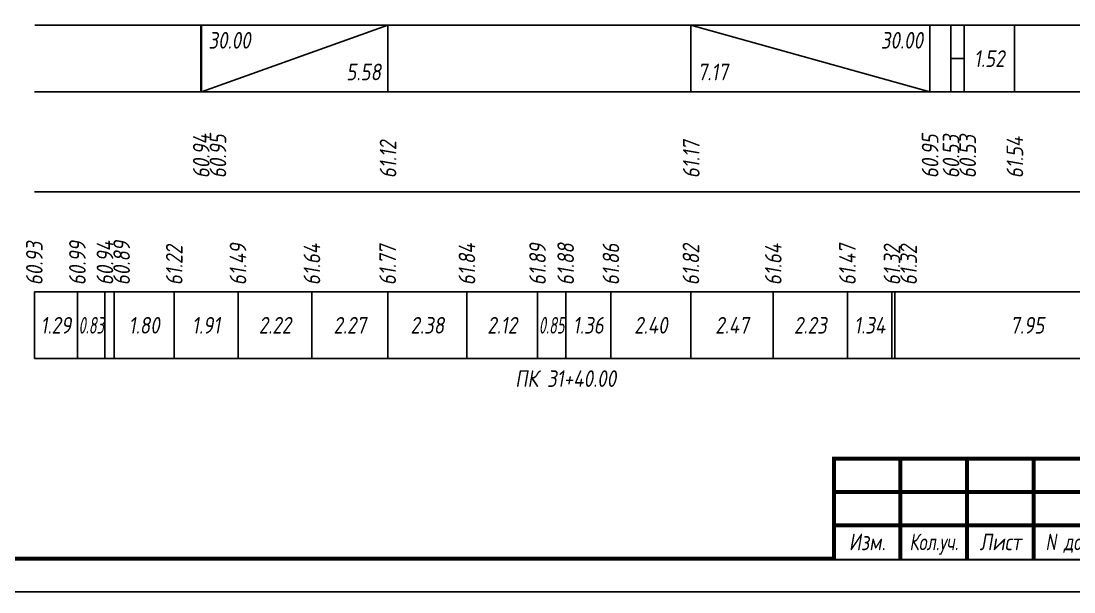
# Model space of a CAD drawing. Extents: x -717 to 1451, y -133302 to 233.
# Drawn here: x 78 to 236, y -49184.4 to -49098.8 of the extents above; entities that cross this region are included whole.
import ezdxf
from ezdxf.enums import TextEntityAlignment as Align

# ---------------------------------------------------------------- set-up
doc = ezdxf.new("R2010")
doc.units = 0
for name, color, linetype in [('Зарамочное оформление', 7, 'Continuous'), ('Код_510', 7, 'Continuous'), ('Код_516', 1, 'Continuous'), ('Подписи поперечников', 7, 'Continuous'), ('Таблица', 7, 'Continuous')]:
    doc.layers.add(name, color=color, linetype=linetype)
doc.styles.add('М', font='romand.shx', dxfattribs={"width": 0.8, "oblique": 10, "height": 2.5})

# ---------------------------------------------------------------- blocks, each defined once
blk = doc.blocks.new('Штамп')
at = {"linetype": 'Continuous'}
blk.add_wipeout([(199.95, -411.25), (384.95, -411.25), (384.95, -426.25), (199.95, -426.25)], dxfattribs=at).dxf.layer = 'Зарамочное оформление'
at = {"layer": 'Зарамочное оформление', "linetype": 'Continuous', "lineweight": -3, "const_width": 0.6, "flags": 128}
for points in [[(199.95, -426.25), (199.95, -411.25), (384.95, -411.25)], [(209.95, -411.25), (209.95, -426.25)], [(219.95, -411.25), (219.95, -426.25)], [(229.95, -411.25), (229.95, -426.25)], [(199.95, -416.25), (264.95, -416.25)], [(199.95, -421.25), (264.95, -421.25)]]:
    blk.add_lwpolyline(points, dxfattribs=at)
at = {"layer": 'Зарамочное оформление', "linetype": 'Continuous', "style": 'М', "oblique": 10}
for s, width, p in [('Изм.', 0.8, (204.95, -423.75)), ('Кол.уч.', 0.7, (214.95, -423.75)), ('Лист', 0.8, (224.95, -423.75)), ('N док.', 0.7, (235.28, -423.75))]:
    blk.add_text(s, height=2.5, dxfattribs=dict(at, width=width)).set_placement(p, align=Align.MIDDLE_CENTER)
blk = doc.blocks.new('шифр')
blk.add_blockref('Штамп', (0, -48813))

msp = doc.modelspace()

# ---------------------------------------------------------------- linework, layer by layer
at = {"flags": 128}
msp.add_lwpolyline([(-30.054, -49184.421), (389.946, -49184.421), (389.946, -48887.421), (-30.054, -48887.421)], close=True, dxfattribs=at)
at = {"const_width": 0.6, "flags": 128}
msp.add_lwpolyline([(-10.054, -49179.421), (384.946, -49179.421), (384.946, -48892.421), (-10.054, -48892.421)], close=True, dxfattribs=at)
at = {"layer": 'Код_510'}
for p, q in [((79.946, -49149.421), (79.946, -49139.421)), ((86.411, -49149.421), (86.411, -49139.421)), ((90.548, -49149.421), (90.548, -49139.421)), ((91.934, -49149.421), (91.934, -49139.421)), ((100.942, -49149.421), (100.942, -49139.421)), ((110.515, -49149.421), (110.515, -49139.421)), ((121.611, -49149.421), (121.611, -49139.421)), ((132.982, -49149.421), (132.982, -49139.421)), ((144.877, -49149.421), (144.877, -49139.421)), ((155.472, -49149.421), (155.472, -49139.421)), ((159.7, -49149.421), (159.7, -49139.421)), ((166.483, -49149.421), (166.483, -49139.421)), ((178.496, -49149.421), (178.496, -49139.421)), ((190.851, -49149.421), (190.851, -49139.421)), ((201.99, -49149.421), (201.99, -49139.421)), ((208.671, -49149.421), (208.671, -49139.421)), ((209.095, -49149.421), (209.095, -49139.421))]:
    msp.add_line(p, q, dxfattribs=at)
at = {"layer": 'Код_516'}
for p, q in [((104.946, -49109.421), (104.946, -49099.421)), ((105.059, -49109.421), (105.059, -49099.421)), ((105.059, -49109.421), (132.982, -49099.421)), ((132.982, -49109.421), (132.982, -49099.421)), ((178.496, -49109.421), (178.496, -49099.421)), ((178.496, -49099.421), (214.342, -49109.421)), ((214.342, -49109.421), (214.342, -49099.421)), ((217.484, -49109.421), (217.484, -49099.421)), ((219.484, -49109.421), (219.484, -49099.421)), ((227.066, -49109.421), (227.066, -49099.421)), ((217.484, -49104.421), (219.484, -49104.421))]:
    msp.add_line(p, q, dxfattribs=at)
at = {"layer": 'Таблица'}
for p, q in [((80, -49099.421), (252.12, -49099.421)), ((79.946, -49109.421), (252.066, -49109.421)), ((79.946, -49124.421), (252.066, -49124.421)), ((79.946, -49139.421), (252.066, -49139.421)), ((79.946, -49149.421), (252.066, -49149.421))]:
    msp.add_line(p, q, dxfattribs=at)

# ---------------------------------------------------------------- texts
at = {"layer": 'Код_510', "style": 'М', "oblique": 10, "width": 0.8}
for s, p in [('60.93', (79.946, -49138.421)), ('60.99', (86.411, -49138.421)), ('60.94', (90.548, -49138.421)), ('60.89', (93.048, -49138.421)), ('61.22', (100.942, -49138.421)), ('61.49', (110.515, -49138.421)), ('61.64', (121.611, -49138.421)), ('61.77', (132.982, -49138.421)), ('61.84', (144.877, -49138.421)), ('61.89', (155.472, -49138.421)), ('61.88', (159.7, -49138.421)), ('61.86', (166.483, -49138.421)), ('61.82', (178.496, -49138.421)), ('61.64', (190.851, -49138.421)), ('61.47', (201.99, -49138.421)), ('61.32', (208.671, -49138.421)), ('61.32', (211.171, -49138.421))]:
    msp.add_text(s, height=2.5, rotation=90, dxfattribs=at).set_placement(p, align=Align.MIDDLE_LEFT)
at = {"layer": 'Код_510', "style": 'М', "oblique": 10}
for s, width, p in [('1.29', 0.8, (83.179, -49144.421)), ('0.83', 0.6, (88.48, -49144.421)), ('1.80', 0.8, (96.438, -49144.421)), ('1.91', 0.8, (105.728, -49144.421)), ('2.22', 0.8, (116.063, -49144.421)), ('2.27', 0.8, (127.297, -49144.421)), ('2.38', 0.8, (138.929, -49144.421)), ('2.12', 0.8, (150.175, -49144.421)), ('0.85', 0.6, (157.586, -49144.421)), ('1.36', 0.8, (163.092, -49144.421)), ('2.40', 0.8, (172.489, -49144.421)), ('2.47', 0.8, (184.673, -49144.421)), ('2.23', 0.8, (196.421, -49144.421)), ('1.34', 0.8, (205.33, -49144.421)), ('7.95', 0.8, (228.975, -49144.421))]:
    msp.add_text(s, height=2.5, dxfattribs=dict(at, width=width)).set_placement(p, align=Align.MIDDLE_CENTER)
at = {"layer": 'Код_516', "style": 'М', "oblique": 10, "width": 0.8}
msp.add_text('30.00', height=2.5, dxfattribs=at).set_placement((106.059, -49100.421), align=Align.TOP_LEFT)
msp.add_text('30.00', height=2.5, dxfattribs=at).set_placement((213.342, -49100.421), align=Align.TOP_RIGHT)
msp.add_text('1.52', height=2.5, dxfattribs=at).set_placement((223.275, -49104.421), align=Align.MIDDLE_CENTER)
msp.add_text('5.58', height=2.5, dxfattribs=at).set_placement((131.982, -49108.421), align=Align.BOTTOM_RIGHT)
msp.add_text('7.17', height=2.5, dxfattribs=at).set_placement((179.496, -49108.421), align=Align.BOTTOM_LEFT)
for s, p in [('60.94', (105, -49122.371)), ('60.95', (107.5, -49122.371)), ('60.95', (214.396, -49122.371)), ('60.53', (217.538, -49122.371)), ('60.53', (220.038, -49122.371)), ('61.12', (133.036, -49122.371)), ('61.17', (178.55, -49122.371)), ('61.54', (227.12, -49122.371))]:
    msp.add_text(s, height=2.5, rotation=90, dxfattribs=at).set_placement(p, align=Align.MIDDLE_LEFT)
at = {"layer": 'Подписи поперечников', "style": 'М', "oblique": 10, "width": 0.8}
msp.add_text('ПК 31+40.00', height=2.5, dxfattribs=at).set_placement((159.7, -49154.421), align=Align.BOTTOM_CENTER)

# ---------------------------------------------------------------- next in the draw order: block references
msp.add_blockref('шифр', (0, 59.829))

doc.saveas('drawing.dxf')
